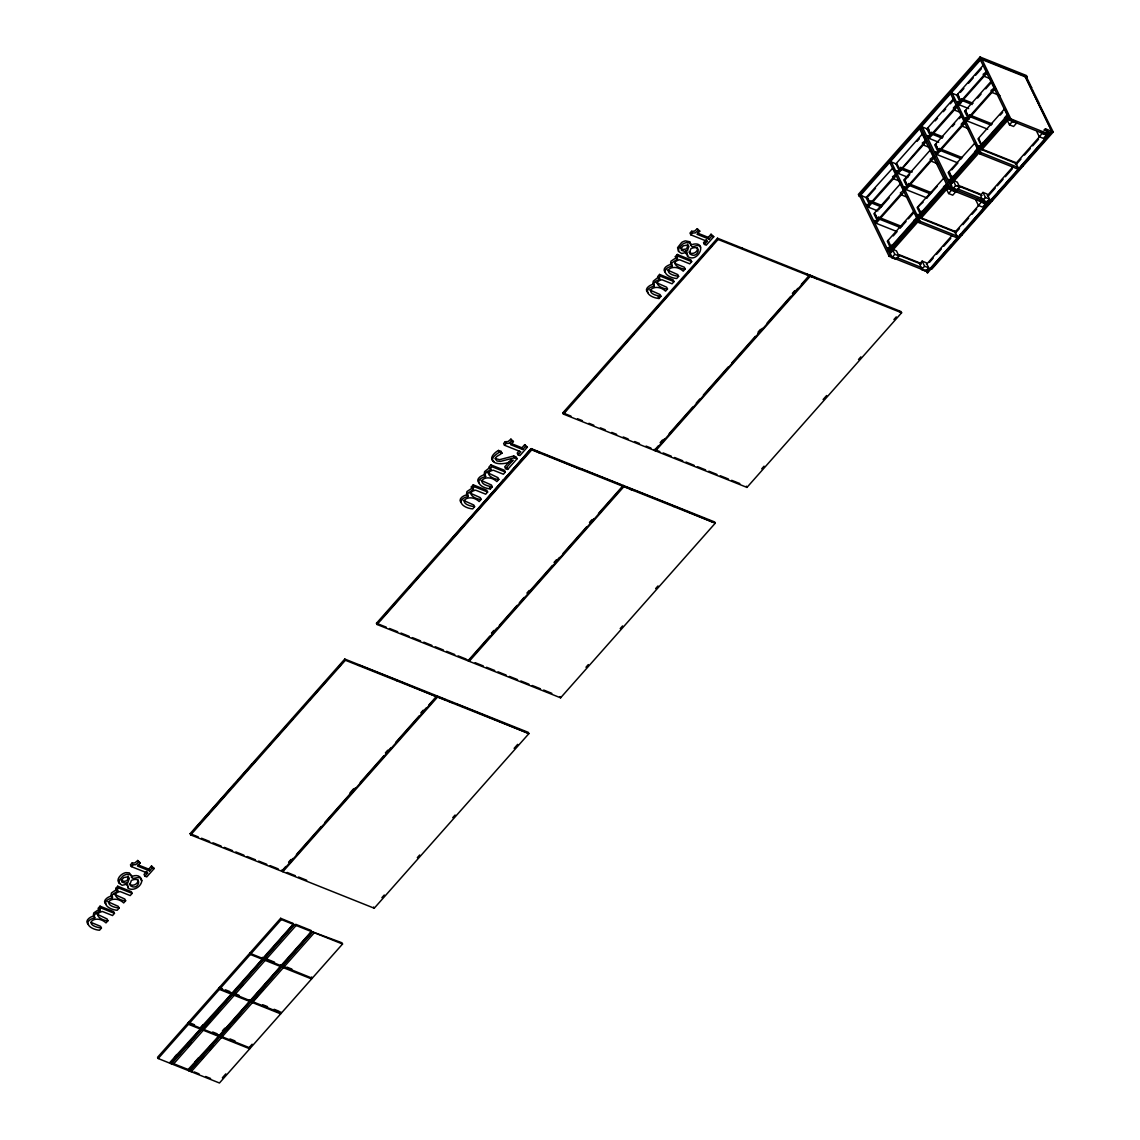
<?xml version="1.0" encoding="UTF-8"?>
<svg xmlns="http://www.w3.org/2000/svg" width="1140" height="1140" viewBox="0 0 1140 1140"><rect width="100%" height="100%" fill="white"/><g stroke="black" fill="none" stroke-linecap="round" stroke-linejoin="round"><path stroke-width="1.5" d="M140.904 880.066C141.517 874.936 134.221 874.636 131.186 877.016M690.641 245.228L689.985 241.78L685.439 240.882A7.196 4.859 -25.9 0 0 681.649 242.492L677.545 247.722L678.585 250.999M686.152 250.572L685.924 253.579L687.947 255.431M173.337 1064.332L171.257 1063.577L201.552 1029.377L203.647 1030.118L202.92 1029.092M230.936 993.282L231.833 994.351L201.538 1028.565L187.872 1023.065L157.577 1057.279L158.175 1058.519L170.601 1063.492L200.911 1029.277L199.999 1028.209M249.774 999.837L250.672 1000.906L280.967 966.706L280.283 965.637M1030.688 87.523L1031.8 88.094M1032.541 90.117L1031.757 89.732M1039.609 105.877L1040.421 106.077M149.582 870.875L137.456 866.029L140.234 862.894L137.74 860.486L134.891 862.894L132.055 863.037L130.459 864.847L131.314 866.585L147.616 873.098L144.894 876.161L146.746 876.902L154.214 868.481L151.52 866.001L148.742 869.136L149.582 870.875L152.361 867.74L151.52 866.001M522.761 449.53L510.635 444.685L513.413 441.551L510.92 439.142L508.07 441.551L505.234 441.707L503.638 443.503L504.493 445.241L520.795 451.753L518.073 454.832L519.926 455.558L527.393 447.136L524.699 444.657L521.92 447.792L522.761 449.53L525.54 446.396L524.699 444.657M709.123 239.115L696.996 234.27L699.775 231.135L697.281 228.741L694.431 231.149L691.595 231.292L689.999 233.087L690.84 234.84L707.156 241.352L704.434 244.416L706.287 245.157L713.754 236.721L711.047 234.242L708.282 237.377L709.123 239.115L711.902 235.98L711.047 234.242M131.314 866.585L132.895 864.79L135.731 864.647L138.581 862.239L140.234 862.894M504.493 445.241L506.075 443.446L508.925 443.303L511.76 440.895L513.413 441.551M690.84 234.84L692.436 233.03L695.272 232.888L698.122 230.48L699.775 231.135M499.876 452.11L501.13 451.454L498.551 450.428C495.031 452.067 487.991 458.636 493.948 461.572M101.432 928.074C80.869 924.996 95.703 913.283 106.006 922.901L107.944 920.721C101.474 920.821 92.012 913.867 102.401 911.487L112.532 915.534L114.456 913.354L113.615 911.615L100.049 906.186L98.111 908.366L100.463 910.718L95.432 913.51L94.178 915.776L94.777 917.843C81.923 921.163 89.148 929.271 99.493 930.254L101.432 928.074L100.576 926.335L91.058 922.431M115.796 888.402L117.734 886.222L131.299 891.637L132.14 893.39L130.216 895.57L120.085 891.523C109.697 893.902 119.159 900.842 125.628 900.743L123.69 902.937C113.387 893.318 98.553 905.032 119.116 908.11L117.178 910.29C106.832 909.307 99.608 901.198 112.461 897.878L111.05 895.128L111.449 892.948L117.306 889.001L115.796 888.402L118.147 890.753L112.29 894.686L112.461 897.878M471.29 487.022L473.228 484.842L486.794 490.271L487.635 492.01L485.711 494.19L475.58 490.143C465.191 492.523 474.653 499.477 481.123 499.377L479.185 501.557C468.882 491.939 454.048 503.652 474.611 506.73L472.673 508.91C462.327 507.927 455.102 499.833 467.956 496.499L466.545 493.748L466.944 491.568L472.801 487.635L471.29 487.022L473.642 489.374L467.785 493.307L467.956 496.499M492.295 486.766C471.732 483.688 486.566 471.974 496.869 481.593L498.807 479.413C492.338 479.512 482.876 472.559 493.264 470.179L503.396 474.226L505.319 472.046L504.478 470.307L490.913 464.878L488.974 467.058L491.326 469.409L486.296 472.202L485.041 474.468L485.64 476.534C472.786 479.855 480.011 487.963 490.357 488.946L492.295 486.766L491.44 485.013L480.938 480.339M660.958 296.315C640.395 293.237 655.244 281.537 665.546 291.142L667.484 288.962C661.015 289.061 651.553 282.121 661.941 279.742L672.073 283.789L673.997 281.608L673.156 279.856L659.576 274.427L657.652 276.621L660.003 278.958L654.973 281.765L653.719 284.017L654.317 286.083C641.464 289.418 648.674 297.512 659.034 298.509L660.958 296.315L660.117 294.576L649.615 289.888M675.336 256.642L677.26 254.462L690.84 259.892L691.681 261.63L689.757 263.825L679.625 259.763C669.223 262.143 678.699 269.097 685.168 268.997L683.231 271.178C672.928 261.559 658.079 273.272 678.642 276.35L676.718 278.531C666.359 277.547 659.148 269.453 672.001 266.119L670.577 263.383L670.99 261.188L676.832 257.255L675.336 256.642L677.687 258.994L671.831 262.941L672.001 266.119M511.176 459.562L504.721 466.844L505.576 468.597L507.656 469.424L517.104 458.75L514.553 457.739L500.489 461.401L497.026 461.002L495.501 459.235C494.988 454.931 503.709 455.102 501.13 451.454M98.952 910.119L100.89 907.939L100.049 906.186M116.636 890.155L118.574 887.975L117.734 886.222M472.131 488.775L474.069 486.595L473.228 484.842M489.815 468.811L491.753 466.63L490.913 464.878M658.493 278.36L660.43 276.179L659.576 274.427M676.177 258.395L678.115 256.215L677.26 254.462M519.042 451.041L517.232 453.079L518.073 454.832M704.434 244.416L703.594 242.663L706.301 239.599L707.156 241.352M505.576 468.597L513.1 460.09C503.68 467.172 481.223 463.524 499.405 452.167L501.985 453.207M538.337 451.81L530.855 448.818L504.236 479.512L531.254 449.645M190.109 833.668L344.779 659.048L436.164 695.557L436.762 696.797L282.093 871.416L190.708 834.908L190.109 833.668L198.274 836.931M376.471 623.252L531.14 448.633L622.526 485.141L623.124 486.381L468.455 661.015L377.069 624.492L376.471 623.252L386.261 627.171M562.832 412.851L717.488 238.217L808.887 274.74L809.486 275.966L654.816 450.599L563.431 414.091L562.832 412.851L570.983 416.114M193.886 829.963L199.728 823.351M202.079 820.715L234.84 783.722M238.345 779.76L252.396 763.9M449.73 541.058L476.149 511.219M477.176 510.065L503.396 479.812L503.224 480.653M530.67 449.659L530.855 448.818M197.391 826.585L199.757 823.921M204.473 818.591L209.19 813.262M211.556 810.597L225.72 794.623M232.788 786.629L235.154 783.964M239.87 778.634L244.587 773.305M246.953 770.64L259.934 755.977M268.199 746.657L270.55 743.993M275.267 738.663L279.998 733.334M282.349 730.669L292.966 718.67M302.413 708.026L305.947 704.021M309.496 700.031L327.194 680.039M337.81 668.054L341.344 664.05M380.219 620.174L396.734 601.521M408.533 588.197L412.067 584.207M415.616 580.203L429.766 564.229M442.748 549.566L447.464 544.236M449.83 541.571L464.65 524.842M468.041 521.009L473.713 514.61M477.375 510.478L500.018 484.899M564.215 412.438L566.566 409.773M577.196 397.774L579.548 395.11M583.096 391.12L600.794 371.127M611.411 359.143L614.945 355.139M618.493 351.149L633.826 333.82M646.808 319.171L650.356 315.182M653.89 311.177L668.054 295.189M682.205 279.2L685.753 275.21M688.104 272.546L703.451 255.218M709.351 248.563L711.702 245.898M190.708 834.908L345.377 660.274L344.779 659.048M377.069 624.492L531.739 449.873L531.14 448.633M563.431 414.091L718.1 239.457L717.488 238.217M539.063 453.022C539.02 451.226 541.514 453.635 539.434 452.58M980.044 57L858.349 194.413L859.418 196.607L981.113 59.194L980.044 57L1026.485 75.554L1027.154 76.936L980.714 58.368L859.004 195.781M866.272 197.605L861.455 195.681L860.315 196.964L889.115 256.3L926.051 271.049L927.19 269.767M896.14 163.904L891.309 161.98L890.169 163.262L918.968 222.585L955.904 237.348L957.044 236.051L954.707 231.235M928.744 129.547L922.303 126.982L920.023 129.547L948.822 188.884L985.758 203.633L988.038 201.053M958.598 95.846L952.156 93.266L951.017 94.549L979.83 153.886L1016.752 168.635L1017.892 167.352L1015.555 162.536M922.745 133.565L895.926 163.832L899.403 171M953.738 98.567L926.934 128.834L929.713 134.563M983.592 64.852L956.788 95.133L960.265 102.287M896.767 163.59L900.03 169.846M929.756 132.71L927.689 127.979L931.024 134.848M959.609 99.009L957.543 94.278L960.877 101.147L986.941 71.735L984.931 67.602M868.523 196.151L875.52 188.257M917.03 141.388L919.367 138.752M928.587 128.335L927.76 128.592M935.199 120.868L937.536 118.232M943.364 111.663L945.687 109.027M950.361 103.754L953.852 99.807M960.393 92.425L963.884 88.478M968.558 83.22L973.218 77.948M975.555 75.311L981.383 68.742M961.219 102.686L957.643 101.831L959.053 104.723L968.644 108.557M882.303 205.67L870.846 201.096L868.11 205.57L866.856 204.217L868.267 207.11L877.857 210.943M912.228 171.998L900.771 167.423L898.035 171.898L896.795 170.544L898.192 173.423L907.782 177.256M943.151 136.971L931.694 132.397L928.957 136.871L927.718 135.503L929.114 138.396L938.705 142.229M973.076 103.298L961.633 98.724L958.897 103.184L958.027 101.403M925.922 140.305L922.317 142.984L923.286 144.98L929.684 147.53M986.77 71.592L983.165 74.285L984.134 76.28L990.532 78.831M869.792 203.989L893.96 176.7M896.14 174.035L892.535 176.728L893.504 178.724L899.902 181.274M924.127 142.642L900.101 170.459M931.808 133.964L957.457 105.008M868.267 207.11L871.815 203.091L870.846 201.096M872.527 202.179L896.168 175.717M898.192 173.423L901.74 169.418L900.771 167.423M902.381 168.478L925.951 141.973M929.114 138.396L932.663 134.392L931.694 132.397M933.375 133.48L957.016 107.003M959.053 104.723L962.602 100.705L961.633 98.724M963.229 99.764L987.682 72.262M288.577 862.182L290.942 859.517M349.98 792.87L353.514 788.866M385.391 752.87L387.757 750.206M420.817 712.885L423.182 710.22M491.468 633.113L493.834 630.449M526.894 593.114L529.245 590.449M554.04 562.462L556.405 559.797M589.466 522.462L591.831 519.797M660.117 442.691L662.482 440.026M758.114 332.054L760.48 329.389M792.357 293.393L794.708 290.728M285.784 866.486L282.25 870.476L282.848 871.715L374.233 908.224L528.903 733.604L528.305 732.365L436.919 695.856L428.654 705.19M289.332 862.481L292.88 858.477M296.414 854.487L321.209 826.486M324.757 822.496L355.452 787.84M360.169 782.496L383.781 755.834M386.147 753.169L390.863 747.84M395.594 742.51L419.207 715.849M421.558 713.184L426.289 707.855M489.858 636.077L468.611 660.074L469.21 661.314L560.595 697.822L715.264 523.189L714.652 521.949L623.267 485.441L598.471 513.442M492.224 633.413L496.94 628.083M499.306 625.418L517.019 605.411M519.37 602.747L524.101 597.417M527.635 593.413L552.43 565.426M554.795 562.761L559.512 557.432M563.06 553.427L586.673 526.766M590.207 522.761L593.755 518.771M809.144 274.811L901.013 311.548L901.612 312.788L746.957 487.407L655.571 450.899L654.959 449.659L658.507 445.655M660.872 442.99L664.406 439M669.137 433.656L692.75 407.009M696.284 403.004L699.832 399M703.366 395.01L728.161 367.009M731.709 363.019L755.321 336.357M757.687 333.692L762.404 328.349M767.12 323.019L790.732 296.357M793.098 293.692L797.829 288.363M801.363 284.359L809.628 275.039L810.227 276.265L655.571 450.899M282.848 871.715L437.518 697.096L436.919 695.856M469.21 661.314L623.865 486.68L623.267 485.441M901.498 182.571L873.924 213.693L877.401 220.861M930.582 149.71L903.778 179.992L906.556 185.72M961.59 114.727L934.772 144.994L937.55 150.722M630.292 489.473L630.477 488.632L623.181 486.039M874.751 213.451L878.014 219.721M904.604 179.735L907.497 186.433M937.607 148.87L935.527 144.139L938.876 151.007M968.131 116.537L965.395 110.423L968.729 117.306L995.163 87.452M878.698 209.674L889.186 197.833M905.06 179.921L909.72 174.648M936.439 144.495L935.598 144.737M952.37 126.497L954.707 123.861M959.367 118.603L961.704 115.966M966.293 110.779L965.452 111.036M977.564 98.054L981.056 94.107M985.73 88.835L990.389 83.576M631.19 489.83C631.161 488.034 633.655 490.442 631.574 489.402M445.013 699.39L446.196 700.202L444.842 700.245M987.682 129.176L966.891 120.868L965.495 117.99L969.071 118.831M901.598 226.404L878.683 217.256L875.962 221.73L874.708 220.376L876.104 223.255L896.895 231.562M962.445 157.705L939.545 148.556L936.809 153.017L935.555 151.663L936.966 154.555L957.743 162.863M931.523 192.731L908.623 183.583L905.887 188.043L904.633 186.689L906.044 189.582L926.82 197.89M992.37 124.018L969.47 114.869L966.734 119.344L965.865 117.562M933.76 156.465L930.155 159.144L931.123 161.139L937.522 163.69M994.622 87.752L991.016 90.431L991.985 92.425L999.98 95.632M878.798 218.823L900.956 193.814M903.977 190.195L900.386 192.888L901.355 194.869L907.739 197.434M908.665 185.122L930.81 160.113M939.659 150.124L965.309 121.168M876.104 223.255L879.652 219.251L878.683 217.256M880.365 218.339L904.904 190.864M906.044 189.582L909.592 185.578L908.623 183.583M910.233 184.623L934.715 156.992M936.966 154.555L940.514 150.551L939.545 148.556M941.227 149.625L965.751 122.165M966.891 120.868L970.439 116.864L969.47 114.869M971.081 115.924L995.534 88.421M218.794 988.152L219.407 989.377L189.097 1023.592L188.499 1022.352L218.794 988.152L232.474 993.638L262.77 959.424L261.872 958.355M249.731 953.225L250.33 954.465L220.034 988.665L219.436 987.425L249.731 953.225L263.397 958.712L293.707 924.497L292.809 923.428M280.668 918.298L250.373 952.498L250.971 953.738L281.267 919.538L280.668 918.298L293.009 923.4M158.175 1058.519L188.47 1024.304L187.872 1023.065M1004.825 108.571L978.006 138.852L981.483 146.005M978.847 138.596L981.725 145.293M893.247 235.923L896.752 231.976M900.244 228.029L906.072 221.445M908.409 218.823L914.237 212.239M923.101 202.222C916.945 207.452 916.802 206.967 921.704 213.75M926.606 198.274L937.094 186.433M951.772 169.86L957.6 163.276M1000.279 115.083L1002.602 112.461M889.499 250.829L888.473 247.508L891.665 248.791M918.028 214.263L919.268 215.617M978.875 145.549L980.129 146.903L982.851 142.443M892.078 244.829L889.343 249.29L888.473 247.508M913.767 220.447L917.372 217.768M922.004 211.142L919.781 213.65L920.222 214.548M952.926 176.116L950.19 180.59L948.95 179.237L950.347 182.115M974.615 151.748L976.837 149.24L977.265 150.124M1004.397 118.004L1006.62 115.496L1007.048 116.394M887.918 250.202L916.631 217.768M917.771 216.486L946.485 184.067M977.493 149.069L948.779 181.488L952.057 182.799M1007.347 115.354L978.633 147.787L1017.051 163.134M947.155 184.024L943.549 186.704L944.519 188.698M915.192 220.419L891.409 247.28L888.06 240.412L888.587 241.195M920.878 214.007L931.366 202.151M941.868 190.309L947.312 184.153M957.914 172.183L962.445 167.067M966.977 161.951L970.525 157.947M983.25 143.583L988.907 137.199M992.227 133.451L998.056 126.868M1000.379 124.232L1005.053 118.973M174.463 1057.179L176.786 1054.543M200.726 1027.525L203.062 1024.889M917.03 218.595L888.317 251.014L891.608 252.339M946.898 184.894L918.17 217.312L956.004 232.432L959.452 228.542M949.178 182.315L977.892 149.896M1007.746 116.18L979.032 148.599L1016.852 163.718M169.874 1062.452L200.426 1028.921M200.583 1027.81L231.363 993.995M231.577 992.569L231.89 993.225L262.3 959.068M262.428 957.329L262.827 958.298L293.222 924.141M170.601 1063.492L200.797 1029.064M201.538 1028.565L231.734 994.151M232.474 993.638L262.67 959.225M263.397 958.712L293.607 924.298M917.002 220.547L889.556 251.541L888.958 250.301L891.053 252.139L918.498 221.146L916.403 219.322L917.899 219.92L914.465 223.782M947.753 186.205L946.257 185.606L946.856 186.846L919.41 217.84L918.812 216.6M977.849 151.848L979.36 152.447L951.9 183.44L950.404 182.842L977.849 151.848L977.251 150.608L978.747 151.207M1007.717 118.133L980.258 149.126L979.659 147.887L981.768 149.725L1009.214 118.731L1007.105 116.907L1008.601 117.505M897.323 243.162L899.602 240.569M906.471 232.831L908.751 230.237M249.061 1000.236L250.045 1001.618L219.735 1035.832L202.293 1028.864L232.489 994.451L234.569 995.192L233.857 994.165M250.672 1000.906L233.116 993.724L263.425 959.524L265.506 960.279L264.793 959.239M264.053 958.797L294.348 924.597L296.443 925.352L295.73 924.312L310.935 930.383L311.804 931.565L281.608 965.979L264.053 958.797L266.076 959.267M891.537 250.102L889.955 251.897L891.822 257.654L895.94 259.307L898.919 255.944L896.453 250.857L892.335 249.204L894.8 254.291L898.919 255.944M953.183 180.505L950.803 183.184L952.669 188.955L956.788 190.608L959.766 187.231L957.301 182.143L953.183 180.505L955.648 185.592L959.766 187.231M1009.37 117.064L1007.005 119.743L1009.47 124.83L1013.588 126.469L1016.567 123.106L1015.897 121.738L1011.779 120.085L1011.18 120.769M218.21 1035.476L219.108 1036.545L188.812 1070.759L171.356 1063.791L201.552 1029.377M202.293 1028.864L232.489 994.451M233.215 993.938L263.425 959.524M264.152 959.011L294.348 924.597M187.943 1046.534L191.435 1042.587M206.055 1026.085L209.546 1022.138M214.22 1016.88L217.712 1012.933M240.483 987.212L242.82 984.575M173.223 1064.361L203.419 1030.118M202.193 1028.65L204.06 1029.406L234.356 995.192M233.116 993.724L234.997 994.479L265.292 960.265M265.919 959.552L296.229 925.338M889.115 256.3L890.255 255.004L861.455 195.681M918.968 222.585L920.108 221.303L891.309 161.98M948.822 188.884L951.116 186.305L922.303 126.982M979.83 153.886L980.97 152.589L952.156 93.266M1009.684 120.17L1010.824 118.888L982.01 59.565L980.87 60.848L1009.684 120.17L1046.606 134.933L1047.745 133.637L1010.824 118.888M950.332 189.482L950.931 188.798L955.049 190.437L955.719 191.819L952.741 195.182L948.623 193.529L946.143 188.442M891.822 257.654L894.8 254.291M948.623 193.529L951.601 190.166L950.931 188.798M952.669 188.955L955.648 185.592M1009.47 124.83L1012.448 121.467L1011.779 120.085M194.997 1061.824L198.488 1057.877M222.428 1030.845L224.765 1028.209M187.787 1069.904L218.638 1036.189M218.965 1034.593L219.265 1035.476L249.56 1001.262M250.202 1000.549L280.497 966.35M280.554 964.981L281.024 965.58L311.434 931.423M188.812 1070.759L219.008 1036.346M219.735 1035.832L249.945 1001.419M250.572 1000.706L280.868 966.492M281.608 965.979L311.804 931.565M249.147 1047.546L249.745 1048.786L219.45 1083L189.554 1071.059L219.749 1036.645L221.844 1037.4L221.003 1036.417M280.07 1012.634L280.682 1013.859L250.373 1048.073L220.49 1036.132L250.686 1001.718L252.781 1002.473L251.94 1001.49M311.006 977.707L311.605 978.947L281.309 1013.147L251.427 1001.205L281.623 966.791L283.703 967.547L282.991 966.506M282.25 966.079L312.56 931.865L341.943 942.78L342.541 944.02L312.246 978.22L282.25 966.079L284.344 966.834L283.789 966.136M189.554 1071.059L219.749 1036.645M220.49 1036.132L250.686 1001.718M251.427 1001.205L281.623 966.791M282.349 966.278L312.56 931.865M201.481 1059.074L203.818 1056.438M209.646 1049.855L213.137 1045.907M227.758 1029.406L230.081 1026.784M234.74 1021.511L239.414 1016.253M254.02 999.752L257.526 995.804M261.017 991.857L263.354 989.221M189.454 1070.859L191.335 1071.6L221.63 1037.386M220.391 1035.932L222.257 1036.673L252.567 1002.459M251.327 1001.006L253.194 1001.747L283.49 967.547M284.131 966.82L314.426 932.62M922.146 261.117L919.766 263.81L921.633 269.567L925.751 271.22L928.73 267.857L926.264 262.77L922.146 261.117L924.611 266.204L928.73 267.857M977.55 198.574L975.954 200.355L978.433 205.442L982.552 207.095L985.53 203.732L984.86 202.35L980.742 200.711L980.144 201.381M982.994 192.418L980.614 195.097L982.481 200.868L986.613 202.507L989.591 199.144L987.112 194.057L982.994 192.418L985.459 197.505L989.591 199.144M1040.991 132.682L1041.59 131.998L1045.708 133.651L1046.378 135.019L1043.399 138.382L1039.281 136.743L1036.816 131.656M1044.269 130.117L1045.409 128.82L1051.935 131.428L1041.376 143.341M921.633 269.567L924.611 266.204M978.433 205.442L981.412 202.079L980.742 200.711M982.481 200.868L985.459 197.505M1039.281 136.743L1042.259 133.38L1041.59 131.998M926.45 264.423L952.199 235.353M954.536 232.717L979.118 204.958M987.297 195.71L1013.047 166.654M1015.384 164.003L1039.965 136.258M929.599 262.243L933.204 258.167M936.71 254.206L941.398 248.919M943.735 246.283L950.76 238.36M962.901 224.651L968.644 218.153M972.092 214.263L976.681 209.076M988.152 196.137L995.22 188.143M997.343 185.763L1003.086 179.279M1005.38 176.686L1012.277 168.905M1016.281 164.359L1020.97 159.073M1024.475 155.111L1030.332 148.513M1032.669 145.863L1038.526 139.265M1048.301 133.822L1048.928 133.124L1047.945 132.739M1050.496 132.596L926.72 272.432L927.618 272.788L1049.313 135.375L1045.807 129.647M951.273 245.086L930.297 268.769L931.636 269.311L1053.217 132.041L1040.393 106.262M953.596 242.45L958.256 237.191M960.08 235.139L961.219 233.843M963.044 231.791L965.381 229.154M971.209 222.571L994.636 196.123M998.127 192.176L1002.801 186.903M1006.292 182.956L1009.784 179.008M1015.612 172.439L1017.949 169.803M1039.053 145.977L1021.568 165.713L1022.922 166.255M222.343 1077.813L225.834 1073.866M252.111 1044.211L249.774 1046.833L250.373 1048.073M381.9 897.665L384.266 895M417.326 857.665L419.677 855M452.737 817.679L455.102 815.015M514.126 748.367L517.674 744.363M585.974 667.256L588.326 664.591M620.203 628.596L622.568 625.931M655.628 588.611L657.994 585.946M761.705 468.839L764.056 466.175M823.094 399.527L826.643 395.523M858.52 359.528L860.871 356.863M893.931 319.542L896.297 316.877M657.595 277.747L653.305 281.153L652.892 283.347L654.317 286.083M488.932 468.198L484.628 471.604L484.229 473.784L485.64 476.534M99.622 908.965L93.765 912.912L93.366 915.092L94.777 917.843M517.104 458.75L516.249 457.012L513.712 456L499.634 459.662L495.045 458.494M671.147 264.38C667.955 264.865 661.984 268.256 664.862 272.018M653.462 284.344C649.914 284.53 643.373 289.432 648.033 292.61M484.799 474.782C481.237 474.967 474.696 479.883 479.356 483.047M467.115 494.76C463.909 495.23 457.952 498.636 460.831 502.384M111.62 896.126C108.058 896.311 101.517 901.227 106.177 904.39M93.936 916.104C90.374 916.275 83.833 921.191 88.493 924.355M692.693 244.345C708.325 240.668 698.036 264.01 687.463 256.386L686.993 252.311L681.677 253.522L678.414 251.37L678.77 248.42L682.49 244.245A7.196 4.859 -25.9 0 1 686.294 242.62L689.7 242.863L691.467 244.402C690.27 250.244 698.207 242.364 700.601 247.166M1032.527 89.918L1039.68 104.21L1038.54 103.683M222.357 1036.702L221.644 1035.704M234.997 994.479L234.37 993.467L239.058 995.263M981.113 59.194L1025.458 76.921M1053.217 132.041L1051.864 131.499L1025.102 76.366L1026.442 76.907L1031.828 88.051M1044.098 130.046L1050.795 132.725M962.602 100.705L972.192 104.538M1049.313 135.375L1045.409 128.82M1012.448 121.467L1016.567 123.106M1042.259 133.38L1046.378 135.019M960.749 112.575L954.351 110.01L953.382 108.015L955.605 105.521L956.047 106.405M970.439 116.864L991.23 125.172M965.495 117.99L968.687 119.258M968.601 128.72L962.203 126.17L961.234 124.175L963.457 121.666L963.884 122.564M975.427 142.472L948.152 172.553L951.629 179.721M1021.44 165.856L1022.794 166.397M980.97 152.589L1017.892 167.352M932.663 134.392L942.267 138.225M940.514 150.551L961.291 158.845M949.364 171.883L952.256 178.581M944.419 177.455L917.159 207.551L920.635 214.719M960.279 186.091L980.03 193.971M957.401 185.606L982.067 195.453M991.144 200.07L992.484 200.597M991.016 200.213L992.37 200.74M957.529 188.869L983.222 199.13M952 187.587L956.132 189.226L956.788 190.608M981.825 199.486L984.561 200.583M986.898 202.35L949.962 187.587L921.163 128.264M946.856 186.846L948.352 187.445L920.906 218.438L920.308 217.198M901.74 169.418L909.734 172.61M987.568 203.718L988.466 204.074M951.601 190.166L955.719 191.819M981.412 202.079L985.53 203.732M893.332 167.452L866.072 197.548L869.549 204.701M909.592 185.578L930.383 193.871M901.184 183.611L903.407 188.927M919.424 217.142L956.203 231.833M867.284 196.864L870.176 203.561M960.593 234.555L962.06 234.954M920.108 221.303L957.044 236.051M871.815 203.091L881.405 206.924M879.652 219.251L900.443 227.558M888.089 247.936L891.295 249.218M899.09 254.662L920.821 263.34M898.192 254.961L921.22 264.166M896.681 257.569L922.374 267.843M891.152 256.286L893.902 257.384M711.902 235.98L713.754 236.721M718.1 239.457L809.486 275.966M809.742 276.051L901.612 312.788M697.666 233.13L708.282 237.377M703.594 242.663L705.432 243.404M678.115 256.215L691.681 261.63M660.43 276.179L673.997 281.608M577.51 418.722L582.412 420.674M588.938 423.282L593.84 425.234M600.367 427.842L605.255 429.794M611.781 432.402L616.683 434.368M623.209 436.976L628.111 438.928M634.638 441.536L639.526 443.489M646.052 446.096L650.954 448.063M654.959 449.659L659.861 451.611M663.124 452.922L671.289 456.185M674.552 457.482L682.703 460.745M685.966 462.042L694.132 465.305M697.395 466.616L705.56 469.865M708.824 471.176L716.975 474.44M720.238 475.736L728.403 479M731.666 480.31L739.832 483.559M525.54 446.396L527.393 447.136M542.683 453.549L580.916 469.495M581.257 468.968L620.744 484.742M672.643 505.476L633.17 489.701L633.569 490.528M531.055 449.231L538.536 452.224M624.677 486.637L630.677 489.046M531.739 449.873L623.124 486.381M623.865 486.68L715.264 523.189M509.794 442.947L521.92 447.792M491.753 466.63L505.319 472.046M474.069 486.595L487.635 492.01M389.524 628.468L397.689 631.731M400.952 633.042L409.103 636.305M412.367 637.602L420.532 640.865M423.795 642.162L431.96 645.425M435.224 646.736L443.375 649.985M446.638 651.296L454.803 654.559M458.066 655.856L466.232 659.12M475.138 662.682L483.289 665.931M486.552 667.242L494.717 670.505M497.981 671.802L506.146 675.065M509.409 676.376L517.56 679.625M520.823 680.936L528.989 684.2M532.252 685.496L540.417 688.76M543.68 690.056L551.831 693.32M395.808 679.739L357.974 664.62L358.373 665.447M436.634 696.041L444.315 699.447L436.834 696.455M455.658 703.651L461.501 705.974M445.213 699.803L446.196 700.202M448.433 701.1L452.936 702.895M344.893 660.06L436.762 696.797M437.518 697.096L528.903 733.604M201.538 838.228L209.689 841.491M212.952 842.802L221.117 846.051M224.381 847.362L232.546 850.625M235.809 851.922L243.96 855.185M247.223 856.482L255.388 859.745M258.652 861.056L266.817 864.319M270.08 865.616L278.231 868.88M287.137 872.442L295.303 875.691M298.566 877.002L306.731 880.265M152.361 867.74L154.214 868.481M281.267 919.538L293.707 924.497M294.448 924.797L311.904 931.779M312.659 932.078L342.541 944.02M138.125 864.89L148.742 869.136M118.574 887.975L132.14 893.39M266.945 959.125L274.555 962.16M286.924 967.105L291.868 969.085M250.33 954.465L262.77 959.424M263.525 959.723L280.967 966.706M281.722 967.005L311.605 978.947M100.89 907.939L114.456 913.354M219.436 987.425L222.457 988.636M225.464 989.834L229.995 991.643M262.585 1004.668L267.53 1006.649M274.113 1009.285L279.058 1011.251M219.407 989.377L231.833 994.351M232.589 994.65L250.045 1001.618M250.786 1001.918L280.682 1013.859M188.499 1022.352L194.527 1024.76M212.681 1032.014L217.241 1033.838M229.995 1038.939L234.94 1040.906M188.47 1024.304L200.911 1029.277M201.652 1029.577L219.108 1036.545M219.849 1036.844L249.745 1048.786M174.149 1063.905L187.829 1069.377M194.128 1071.885L199.072 1073.866M205.656 1076.502L210.601 1078.469M674.795 263.354L684.314 267.245L685.168 268.997M119.942 883.229C115.61 881.234 119.315 875.876 122.108 874.252A7.196 4.859 -25.9 0 1 125.899 872.627L129.319 872.87L131.271 875.548M128.421 887.191L126.255 883.97M121.04 880.322L124.26 881.377L127.139 880.678L128.264 876.86A3.591 2.422 -25.9 0 0 128.136 876.104M667.299 269.923L677.801 274.612L678.642 276.35M656.127 282.535L666.629 287.209L667.484 288.962M469.766 492.936L480.282 497.624L481.123 499.377M463.253 500.303L473.755 504.992L474.611 506.73M114.271 894.316L124.773 899.004L125.628 900.743M107.759 901.683L118.261 906.357L119.116 908.11M688.888 252.026C691.524 255.503 698.678 252.083 697.395 247.85M129.347 883.771C131.984 887.262 139.137 883.842 137.855 879.596M1025.06 76.095L1051.935 131.428M994.778 87.88L991.444 81.011L964.625 111.278L968.102 118.446M1005.494 109.953L1007.489 114.071M962.245 116.095L964.924 121.595M975.64 143.654L977.635 147.787M985.943 201.139L986.613 202.507M949.649 173.679L951.658 177.811M951.9 183.44L949.805 181.602L950.404 182.842M919.866 127.082L920.265 127.908M923.414 134.933L926.079 140.434M931.252 151.093L933.931 156.593M955.605 231.605L956.004 232.432M905.274 181.118L906.614 183.868M918.655 208.677L920.664 212.81M893.56 168.649L895.556 172.767M917.458 217.868L914.123 210.986L887.305 241.267L890.782 248.42M926.307 270.109L927.618 272.788M925.082 269.838L925.751 271.22M867.569 198.673L869.578 202.792M875.42 214.819L877.415 218.951M895.27 257.925L895.94 259.307M899.033 310.721L899.631 311.961M834.394 284.9L834.993 286.14M815.812 277.476L816.411 278.716M814.088 276.792L814.915 278.117M812.592 276.193L813.19 277.419M812.364 276.094L812.962 277.334M810.868 275.495L811.466 276.735M810.64 275.41L811.238 276.649M806.892 273.913L807.49 275.153M742.254 248.078L742.852 249.318M697.281 228.741L698.122 230.48M691.595 231.292L692.436 233.03M658.179 296.756L659.034 298.509M746.358 486.167L746.957 487.407M713.27 522.376L673.398 505.775L673.797 506.602M654.218 449.359L654.816 450.599M510.92 439.142L511.76 440.895M513.712 456L514.553 457.739M505.234 441.707L506.075 443.446M501.016 451.582L501.871 453.335M498.551 450.428L499.405 452.167M506.801 467.671L507.656 469.424M498.807 479.413L497.966 477.66L487.279 472.53M489.502 487.207L490.357 488.946M559.997 696.583L560.595 697.822M526.922 732.778L462.242 706.273L462.641 707.099M467.856 659.775L468.455 661.015M434.782 695.97L396.549 680.039L396.948 680.851M373.635 906.998L374.233 908.224M281.495 870.176L282.093 871.416M311.647 976.98L312.246 978.22M280.711 1011.907L281.309 1013.147M147.616 873.098L146.761 871.359L144.053 874.423L144.894 876.161M137.74 860.486L138.581 862.239M132.055 863.037L132.895 864.79M107.944 920.721L107.103 918.968L96.415 913.838M680.181 247.608L682.632 249.532L686.679 248.919L687.805 245.1A3.591 2.422 -25.9 0 0 687.677 244.345M141.816 880.721C141.332 886.706 133.223 891.68 127.922 888.145L127.452 884.07L122.151 885.281L118.874 883.13L119.23 880.18L122.963 876.005A7.196 4.859 -25.9 0 1 126.754 874.38L130.16 874.622L131.927 876.161C130.63 881.933 141.26 873.454 141.816 880.721M129.119 878.598L127.993 882.431L125.101 883.13L121.88 882.061L121.695 879.938L123.79 877.558L127.837 876.831A3.591 2.422 -25.9 0 1 129.119 878.598M688.66 246.839L687.534 250.672L684.641 251.37L681.421 250.316L681.236 248.192L683.316 245.798L687.363 245.071A3.591 2.422 -25.9 0 1 688.66 246.839M130.288 883.372L130.202 885.524C138.581 891.936 143.398 875.264 131.399 880.394L130.288 883.372M689.828 251.627L689.728 253.764C698.122 260.177 702.938 243.504 690.94 248.634L689.828 251.627"/></g></svg>
